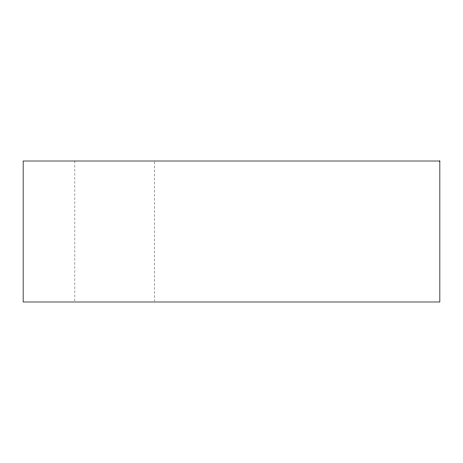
<?xml version="1.0" encoding="UTF-8"?>
<svg xmlns="http://www.w3.org/2000/svg" width="463" height="463" viewBox="0 0 463 463"><rect width="100%" height="100%" fill="white"/><g stroke="black" fill="none" stroke-linecap="round" stroke-linejoin="round"><path stroke-width="0.35" stroke-dasharray="2.31 1.74" d="M154.399 161.726L154.399 301.274M74.902 161.008L74.902 301.274"/><path stroke-width="0.69" d="M439.85 161.008L23.15 161.008L23.15 301.992L439.85 301.992L439.85 161.008"/></g></svg>
